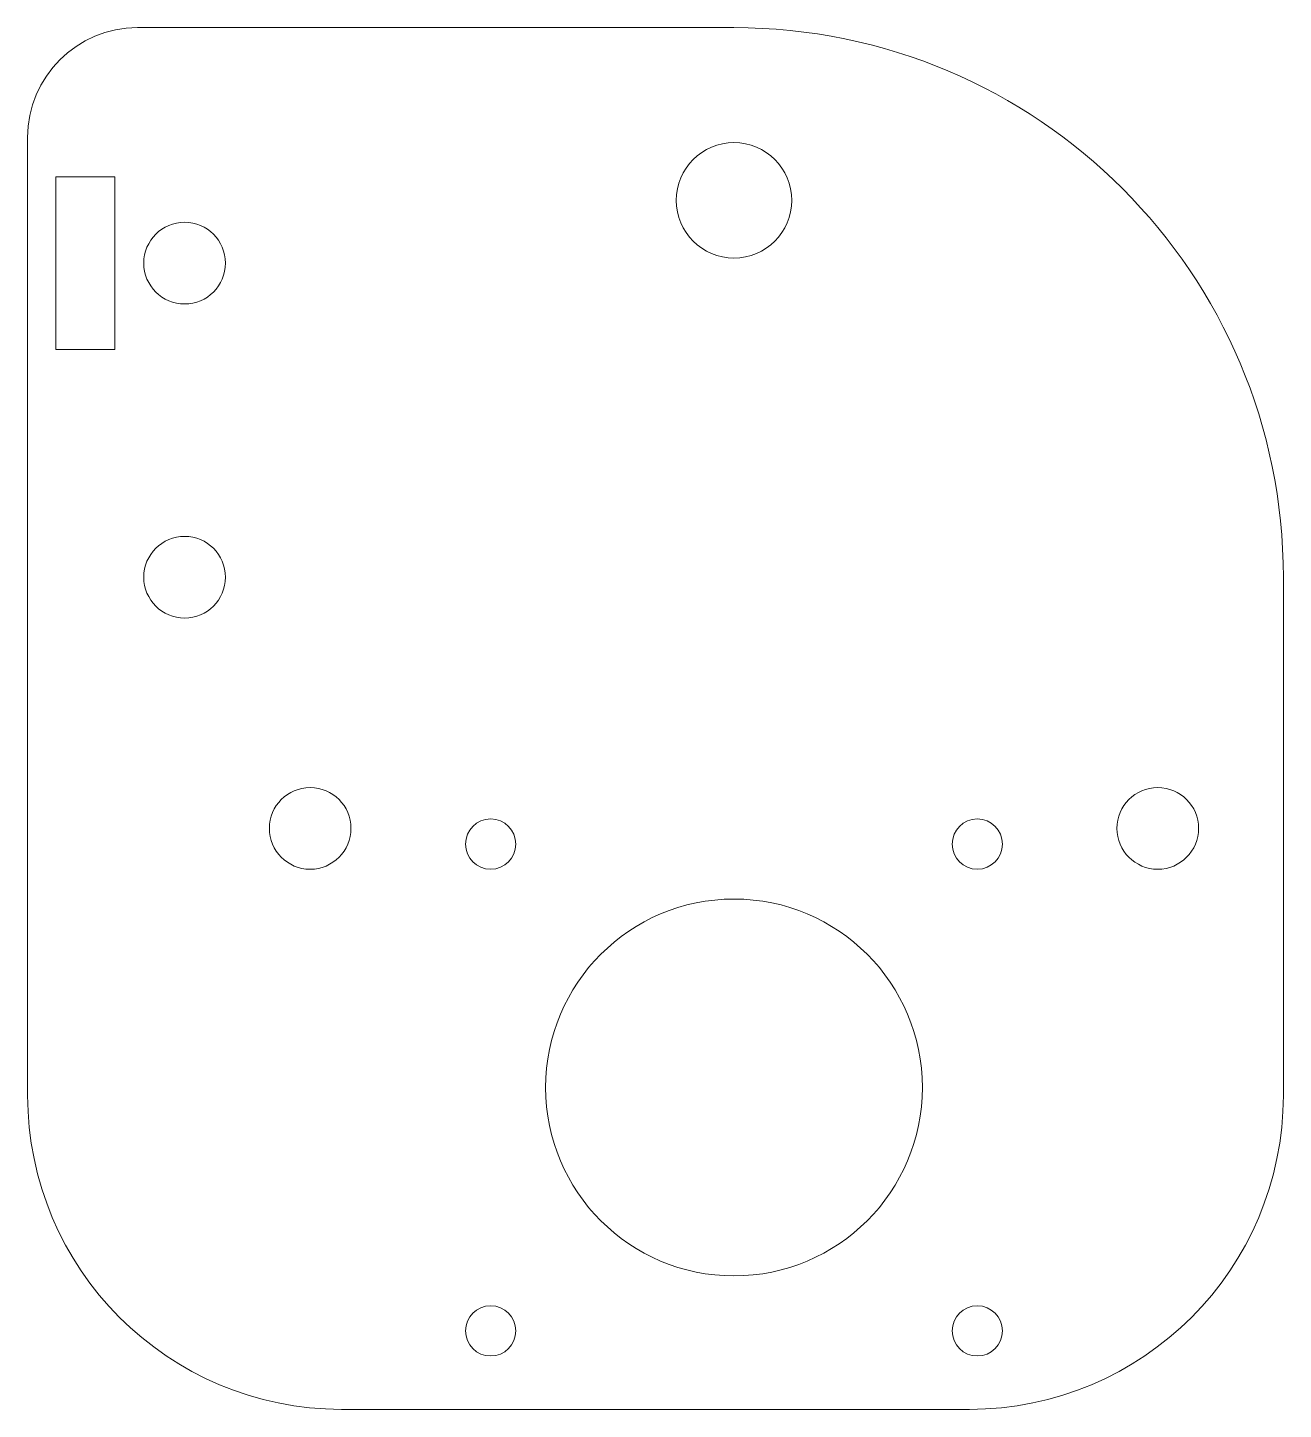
# Model space of a CAD drawing. Header units: millimetres. Extents: x 0 to 80, y 0 to 88.
import ezdxf

# ---------------------------------------------------------------- set-up
doc = ezdxf.new("R2010")
doc.units = ezdxf.units.MM

msp = doc.modelspace()

# ---------------------------------------------------------------- linework, layer by layer
at = {"color": 7, "linetype": 'Continuous', "lineweight": 15}
for p, q in [((45, 88), (7, 88)), ((0, 81), (0, 20)), ((1.8, 78.5), (1.8, 67.5)), ((5.561, 78.5), (1.8, 78.5)), ((5.561, 67.5), (5.561, 78.5)), ((1.8, 67.5), (5.561, 67.5)), ((80, 20), (80, 53)), ((20, 0), (60, 0))]:
    msp.add_line(p, q, dxfattribs=at)
for centre, radius in [((45, 77), 3.675), ((10, 73), 2.6), ((10, 53), 2.6), ((72, 37), 2.6), ((18, 37), 2.6), ((29.5, 36), 1.6), ((60.5, 36), 1.6), ((45, 20.5), 12), ((29.5, 5), 1.6), ((60.5, 5), 1.6)]:
    msp.add_circle(centre, radius, dxfattribs=at)
for centre, radius, start, end in [((7, 81), 7, 90, 180), ((45, 53), 35, 0, 90), ((20, 20), 20, 180, 270), ((60, 20), 20, 270, 0)]:
    msp.add_arc(centre, radius, start, end, dxfattribs=at)

doc.saveas('drawing.dxf')
